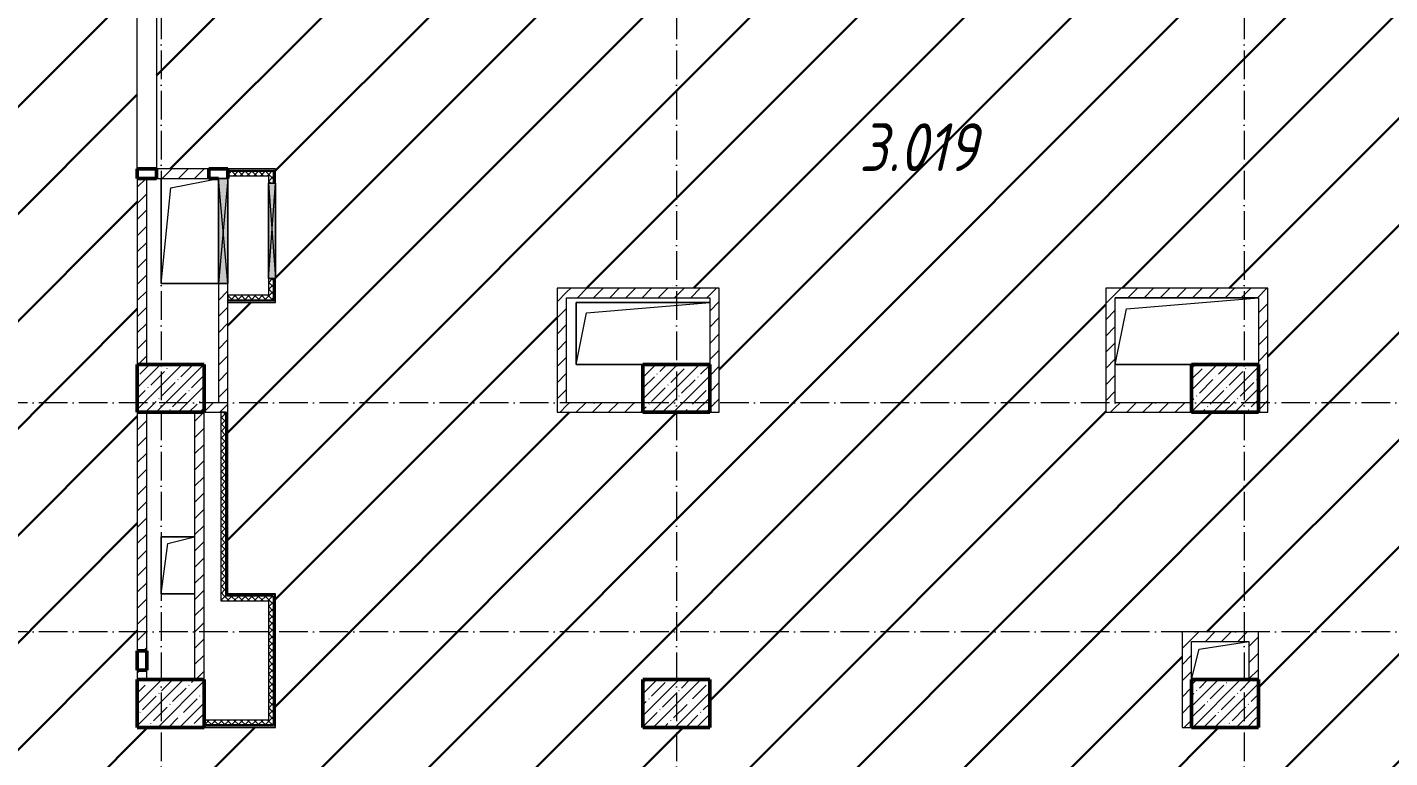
# Model space of a CAD drawing. Header units: millimetres. Extents: x -17017 to 628417, y -109036 to 199237.
# Drawn here: x 360118 to 374398, y -20600 to -12950 of the extents above; entities that cross this region are included whole.
import ezdxf

# ---------------------------------------------------------------- set-up
doc = ezdxf.new("R2010")
doc.units = ezdxf.units.MM
doc.linetypes.add('50_200_ШТРИХ_1Т_ш5_п1_п1_', pattern=[700, 500, -100, 0, -100])
for name, color, linetype, lineweight in [('A-DETL-GENF-OTLN', 7, 'Continuous', 9), ('A-FLOR-____-OTLN', 7, 'Continuous', 9), ('A-GENM-____-OTLN', 7, 'Continuous', 9), ('A-GLAZ-____-OTLN', 7, 'Continuous', 9), ('A-WALL-____-MCUT', 7, 'Continuous', 13), ('A-WALL-____-MCUT-1', 7, 'Continuous', 9), ('A-WALL-____-PATT-1', 7, 'Continuous', 9), ('A-WALL-FNSH-MCUT-1', 7, 'Continuous', 9), ('I-WALL-____-OTLN', 7, 'Continuous', 9), ('S-COLS-____-MCUT', 7, 'Continuous', 50), ('S-COLS-____-OTLN', 7, 'Continuous', 9), ('S-GRID-____-OTLN-1', 7, '50_200_ШТРИХ_1Т_ш5_п1_п1_', 9), ('Марки помещений', 7, 'Continuous', 9), ('стяжа', 7, 'Continuous', 30)]:
    doc.layers.add(name, color=color, linetype=linetype, lineweight=lineweight)
doc.layers.add('A-WALL-____-PATT-3', color=9, linetype='Continuous', lineweight=9, true_color=0x808080)
doc.styles.add('ISOCPEUR_I_2', font='isocpeui.ttf', dxfattribs={"width": 0.85, "height": 2.3})
pattern_1 = [(45, (283770.71, -86863.46), (-84.85281, 84.85281), [])]
pattern_2 = [(45, (283770.707, -86863.456), (-35.35534, 35.35534), []), (135, (283770.707, -86863.456), (-35.35534, -35.35534), [])]

# ---------------------------------------------------------------- blocks, each defined once
blk = doc.blocks.new('BSC_Колонна _Прямоугольная - 500х700-V128-АР1_План отверстий 3 этажа в осях 1-64_Ю-ЯЯ')
at = {"layer": 'S-COLS-____-OTLN'}
h = blk.add_hatch(dxfattribs=at)
h.set_pattern_fill('FP_133', color=256, style=0, pattern_type=2)
h.set_pattern_definition([(315, (-66831.04, 77850), (114.04925, 114.04925), []), (315, (-66831.04, 77735.95), (114.04925, 114.04925), [201.613, -40.323, 3.353, -36.97])])
h.paths.add_polyline_path([(-250, -350), (250, -350), (250, 350), (-250, 350), (-250, 96)], flags=0)
at = {"layer": 'S-COLS-____-MCUT'}
for p, q in [((250, 350), (-250, 350)), ((-250, 350), (-250, -350)), ((250, -350), (250, 350)), ((-250, -350), (250, -350))]:
    blk.add_line(p, q, dxfattribs=at)
blk = doc.blocks.new('BSC_Колонна _Прямоугольная - 500х700-V129-АР1_План отверстий 3 этажа в осях 1-64_Ю-ЯЯ')
at = {"layer": 'S-COLS-____-OTLN'}
h = blk.add_hatch(dxfattribs=at)
h.set_pattern_fill('FP_134', color=256, style=0, pattern_type=2)
h.set_pattern_definition([(315, (-66831.04, 83150), (114.04925, 114.04925), []), (315, (-66831.04, 83035.95), (114.04925, 114.04925), [201.613, -40.323, 3.353, -36.97])])
h.paths.add_polyline_path([(-250, -350), (250, -350), (250, 350), (-250, 350)], flags=0)
at = {"layer": 'S-COLS-____-MCUT'}
for p, q in [((250, 350), (-250, 350)), ((-250, 350), (-250, -350)), ((250, -350), (250, 350)), ((-250, -350), (250, -350))]:
    blk.add_line(p, q, dxfattribs=at)
blk = doc.blocks.new('BSC_Колонна _Прямоугольная - 500х700-V130-АР1_План отверстий 3 этажа в осях 1-64_Ю-ЯЯ')
at = {"layer": 'S-COLS-____-OTLN'}
h = blk.add_hatch(dxfattribs=at)
h.set_pattern_fill('FP_135', color=256, style=0, pattern_type=2)
h.set_pattern_definition([(315, (-66831.04, 88900), (114.04925, 114.04925), []), (315, (-66831.04, 88785.95), (114.04925, 114.04925), [201.613, -40.323, 3.353, -36.97])])
h.paths.add_polyline_path([(-250, -350), (250, -350), (250, 350), (-250, 350)], flags=0)
at = {"layer": 'S-COLS-____-MCUT'}
for p, q in [((250, 350), (-250, 350)), ((-250, 350), (-250, -350)), ((250, -350), (250, 350)), ((-250, -350), (250, -350))]:
    blk.add_line(p, q, dxfattribs=at)
blk = doc.blocks.new('BSC_Колонна _Прямоугольная - 500х700-V131-АР1_План отверстий 3 этажа в осях 1-64_Ю-ЯЯ')
at = {"layer": 'S-COLS-____-OTLN'}
h = blk.add_hatch(dxfattribs=at)
h.set_pattern_fill('FP_136', color=256, style=0, pattern_type=2)
h.set_pattern_definition([(315, (-70131.04, 77850), (114.04925, 114.04925), []), (315, (-70131.04, 77735.95), (114.04925, 114.04925), [201.613, -40.323, 3.353, -36.97])])
h.paths.add_polyline_path([(-250, -350), (250, -350), (250, 350), (-250, 350), (-250, 96)], flags=0)
at = {"layer": 'S-COLS-____-MCUT'}
for p, q in [((250, 350), (-250, 350)), ((-250, 350), (-250, -350)), ((250, -350), (250, 350)), ((-250, -350), (250, -350))]:
    blk.add_line(p, q, dxfattribs=at)
blk = doc.blocks.new('BSC_Колонна _Прямоугольная - 500х700-V132-АР1_План отверстий 3 этажа в осях 1-64_Ю-ЯЯ')
at = {"layer": 'S-COLS-____-OTLN'}
h = blk.add_hatch(dxfattribs=at)
h.set_pattern_fill('FP_137', color=256, style=0, pattern_type=2)
h.set_pattern_definition([(315, (-70131.04, 83150), (114.04925, 114.04925), []), (315, (-70131.04, 83035.95), (114.04925, 114.04925), [201.613, -40.323, 3.353, -36.97])])
h.paths.add_polyline_path([(-250, -350), (250, -350), (250, 350), (-250, 350)], flags=0)
at = {"layer": 'S-COLS-____-MCUT'}
for p, q in [((250, 350), (-250, 350)), ((-250, 350), (-250, -350)), ((250, -350), (250, 350)), ((-250, -350), (250, -350))]:
    blk.add_line(p, q, dxfattribs=at)
blk = doc.blocks.new('BSC_Колонна _Прямоугольная - 500х700-V133-АР1_План отверстий 3 этажа в осях 1-64_Ю-ЯЯ')
at = {"layer": 'S-COLS-____-OTLN'}
h = blk.add_hatch(dxfattribs=at)
h.set_pattern_fill('FP_138', color=256, style=0, pattern_type=2)
h.set_pattern_definition([(315, (-70131.04, 88900), (114.04925, 114.04925), []), (315, (-70131.04, 88785.95), (114.04925, 114.04925), [201.613, -40.323, 3.353, -36.97])])
h.paths.add_polyline_path([(-250, -350), (250, -350), (250, 350), (-250, 350)], flags=0)
at = {"layer": 'S-COLS-____-MCUT'}
for p, q in [((250, 350), (-250, 350)), ((-250, 350), (-250, -350)), ((250, -350), (250, 350)), ((-250, -350), (250, -350))]:
    blk.add_line(p, q, dxfattribs=at)
blk = doc.blocks.new('AR_Отверстие прямоугольное _в плите_ - AR_Отверстие прямоугольное _в плите_-30552531-АР1_План отверстий 3 этажа в осях 1-64_Ю-ЯЯ')
at = {"layer": 'A-GENM-____-OTLN'}
for p, q in [((-220, 120), (300, 200)), ((-300, -200), (-220, 120))]:
    blk.add_line(p, q, dxfattribs=at)
blk = doc.blocks.new('AR_Отверстие прямоугольное _в плите_ - AR_Отверстие прямоугольное _в плите_-30552533-АР1_План отверстий 3 этажа в осях 1-64_Ю-ЯЯ')
at = {"layer": 'A-GENM-____-OTLN'}
for p, q in [((175, 300), (-175, 300)), ((-175, 300), (-175, -300)), ((-105, 230), (175, 300)), ((-175, -300), (-105, 230)), ((-175, -300), (175, -300))]:
    blk.add_line(p, q, dxfattribs=at)
blk = doc.blocks.new('AR_Отверстие прямоугольное _в плите_ - AR_Отверстие прямоугольное _в плите_-30552713-АР1_План отверстий 3 этажа в осях 1-64_Ю-ЯЯ')
at = {"layer": 'A-GENM-____-OTLN'}
for p, q in [((-300, 550), (-300, -550)), ((-300, -550), (-200, 450)), ((-200, 450), (300, 550)), ((-300, -550), (300, -550))]:
    blk.add_line(p, q, dxfattribs=at)
blk = doc.blocks.new('AR_Отверстие прямоугольное _в плите_ - AR_Отверстие прямоугольное _в плите_-30552735-АР1_План отверстий 3 этажа в осях 1-64_Ю-ЯЯ')
at = {"layer": 'A-GENM-____-OTLN'}
for p, q in [((700, 325), (-700, 325)), ((-700, 325), (-700, -325)), ((-592, 217), (700, 325)), ((-700, -325), (-592, 217)), ((-700, -325), (0, -325))]:
    blk.add_line(p, q, dxfattribs=at)
blk = doc.blocks.new('AR_Отверстие прямоугольное _в плите_ - AR_Отверстие прямоугольное _в плите_-30552737-АР1_План отверстий 3 этажа в осях 1-64_Ю-ЯЯ')
at = {"layer": 'A-GENM-____-OTLN'}
for p, q in [((750, 350), (-750, 350)), ((-633, 233), (750, 350)), ((-750, -350), (-633, 233)), ((-750, -350), (50, -350))]:
    blk.add_line(p, q, dxfattribs=at)
blk = doc.blocks.new('BSC_Колонна _Прямоугольная1 - 200х100 _металл_-35191367-АР1_План отверстий 3 этажа в осях 1-64_Ю-ЯЯ')
at = {"layer": 'S-COLS-____-MCUT'}
for p, q in [((100, 50), (-100, 50)), ((-100, 50), (-100, -50)), ((100, -50), (100, 50)), ((-100, -50), (100, -50))]:
    blk.add_line(p, q, dxfattribs=at)
blk = doc.blocks.new('AR_Отверстие прямоугольное _в стене_ - AR_Отверстие прямоугольное _в стене__ОВ-36939483-АР1_План отверстий 3 этажа в осях 1-64_Ю-ЯЯ')
at = {"layer": 'A-GLAZ-____-OTLN'}
blk.add_hatch(color=256, dxfattribs=at).paths.add_polyline_path([(550, -50), (550, 50), (-550, 50), (-550, -50), (27, -50)], flags=0)
at = {"layer": 'A-DETL-GENF-OTLN'}
for p, q in [((-550, -50), (-550, 50)), ((-550, 50), (550, 50)), ((550, 50), (-550, -50)), ((-550, 50), (550, -50)), ((550, 50), (-550, 50)), ((-550, 50), (-550, -50)), ((550, 50), (550, -50)), ((550, -50), (550, 50)), ((550, -50), (-550, -50)), ((-550, -50), (550, -50))]:
    blk.add_line(p, q, dxfattribs=at)
blk = doc.blocks.new('AR_Отверстие прямоугольное _в стене__БезПР - AR_Отверстие прямоугольное _в стене__БезПР-36899796-АР1_План отверстий 3 этажа в осях 1-64_Ю-ЯЯ')
at = {"layer": 'A-GLAZ-____-OTLN'}
blk.add_hatch(color=256, dxfattribs=at).paths.add_polyline_path([(-500, -38), (500, -38), (500, 38), (-500, 38)], flags=0)
at = {"layer": 'A-DETL-GENF-OTLN'}
for p, q in [((-500, -38), (-500, 38)), ((-500, 38), (500, 38)), ((500, 38), (-500, -38)), ((-500, 38), (500, -38)), ((500, 38), (-500, 38)), ((-500, 38), (-500, -38)), ((500, 38), (500, -38)), ((500, -38), (500, 38)), ((500, -38), (-500, -38)), ((-500, -38), (500, -38))]:
    blk.add_line(p, q, dxfattribs=at)
at = {"layer": 'A-GLAZ-____-OTLN'}
blk.add_line((500, 38), (-500, 38), dxfattribs=at)
blk = doc.blocks.new('BSC_Колонна _Прямоугольная1 - 200х100 _металл_-V214-АР1_План отверстий 3 этажа в осях 1-64_Ю-ЯЯ')
at = {"layer": 'S-COLS-____-MCUT'}
for p, q in [((100, 50), (-100, 50)), ((-100, 50), (-100, -50)), ((100, -50), (100, 50)), ((-100, -50), (0, -50))]:
    blk.add_line(p, q, dxfattribs=at)
blk = doc.blocks.new('3эт')
at = {"layer": 'S-GRID-____-OTLN-1', "color": 251, "ltscale": 0.6, "true_color": 0x636466}
for p, q in [((361520.7, 4029.4), (361520.7, -46882.4)), ((366920.7, 4029.4), (366920.7, -46882.4)), ((372870.7, 4029.4), (372870.7, -46882.4)), ((387845.1, -16882.4), (333012.7, -16882.4)), ((387845.1, -19282.4), (279101.9, -19282.4))]:
    blk.add_line(p, q, dxfattribs=at)

msp = doc.modelspace()

# ---------------------------------------------------------------- hatches: boundary and pattern name
at = {"layer": 'A-WALL-____-PATT-1'}
h = msp.add_hatch(dxfattribs=at)
h.set_pattern_fill('FP_7', color=256, style=0, pattern_type=2)
h.set_pattern_definition(pattern_1)
h.paths.add_polyline_path([(361371, -16482), (361371, -14532), (361271, -14532), (361271, -16482)], flags=0)
h = msp.add_hatch(dxfattribs=at)
h.set_pattern_fill('FP_7', color=256, style=0, pattern_type=2)
h.set_pattern_definition(pattern_1)
h.paths.add_polyline_path([(361525, -14532), (362021, -14532), (362021, -14432), (361471, -14432), (361471, -14532)], flags=0)
h = msp.add_hatch(dxfattribs=at)
h.set_pattern_fill('FP_7', color=256, style=0, pattern_type=2)
h.set_pattern_definition(pattern_1)
h.paths.add_polyline_path([(362121, -16882), (362221, -16882), (362221, -15632), (362121, -15632), (362121, -16724)], flags=0)
h = msp.add_hatch(dxfattribs=at)
h.set_pattern_fill('FP_7', color=256, style=0, pattern_type=2)
h.set_pattern_definition(pattern_1)
h.paths.add_polyline_path([(365671, -16982), (365771, -16982), (365771, -15682), (365671, -15682)], flags=0)
h = msp.add_hatch(dxfattribs=at)
h.set_pattern_fill('FP_7', color=256, style=0, pattern_type=2)
h.set_pattern_definition(pattern_1)
h.paths.add_polyline_path([(367271, -15782), (367371, -15782), (367371, -15682), (365771, -15682), (365771, -15782)], flags=0)
h = msp.add_hatch(dxfattribs=at)
h.set_pattern_fill('FP_7', color=256, style=0, pattern_type=2)
h.set_pattern_definition(pattern_1)
h.paths.add_polyline_path([(371421, -16982), (371521, -16982), (371521, -15682), (371421, -15682)], flags=0)
h = msp.add_hatch(dxfattribs=at)
h.set_pattern_fill('FP_7', color=256, style=0, pattern_type=2)
h.set_pattern_definition(pattern_1)
h.paths.add_polyline_path([(373021, -15782), (373121, -15782), (373121, -15682), (371521, -15682), (371521, -15782), (372130, -15782)], flags=0)
h = msp.add_hatch(dxfattribs=at)
h.set_pattern_fill('FP_7', color=256, style=0, pattern_type=2)
h.set_pattern_definition(pattern_1)
h.paths.add_polyline_path([(367371, -16982), (367371, -15782), (367271, -15782), (367271, -16982)], flags=0)
h = msp.add_hatch(dxfattribs=at)
h.set_pattern_fill('FP_7', color=256, style=0, pattern_type=2)
h.set_pattern_definition(pattern_1)
h.paths.add_polyline_path([(373121, -16982), (373121, -15782), (373021, -15782), (373021, -16982)], flags=0)
h = msp.add_hatch(dxfattribs=at)
h.set_pattern_fill('FP_7', color=256, style=0, pattern_type=2)
h.set_pattern_definition(pattern_1)
h.paths.add_polyline_path([(361271, -19782), (361371, -19782), (361371, -19682), (361271, -19682)], flags=0)
h.paths.add_polyline_path([(361271, -19482), (361371, -19482), (361371, -16982), (361271, -16982)], flags=0)
h = msp.add_hatch(dxfattribs=at)
h.set_pattern_fill('FP_7', color=256, style=0, pattern_type=2)
h.set_pattern_definition(pattern_1)
h.paths.add_polyline_path([(361971, -19782), (361971, -16982), (361871, -16982), (361871, -19782)], flags=0)
h = msp.add_hatch(dxfattribs=at)
h.set_pattern_fill('FP_7', color=256, style=0, pattern_type=2)
h.set_pattern_definition(pattern_1)
h.paths.add_polyline_path([(361971, -16982), (362221, -16982), (362221, -16882), (361971, -16882)], flags=0)
h = msp.add_hatch(dxfattribs=at)
h.set_pattern_fill('FP_7', color=256, style=0, pattern_type=2)
h.set_pattern_definition(pattern_1)
h.paths.add_polyline_path([(366571, -16982), (366571, -16882), (365771, -16882), (365771, -16982)], flags=0)
h = msp.add_hatch(dxfattribs=at)
h.set_pattern_fill('FP_7', color=256, style=0, pattern_type=2)
h.set_pattern_definition(pattern_1)
h.paths.add_polyline_path([(372321, -16982), (372321, -16882), (371521, -16882), (371521, -16982), (372130, -16982)], flags=0)
h = msp.add_hatch(dxfattribs=at)
h.set_pattern_fill('FP_7', color=256, style=0, pattern_type=2)
h.set_pattern_definition(pattern_1)
h.paths.add_polyline_path([(372921, -19382), (373021, -19382), (373021, -19282), (372221, -19282), (372221, -19382), (372321, -19382)], flags=0)
h = msp.add_hatch(dxfattribs=at)
h.set_pattern_fill('FP_7', color=256, style=0, pattern_type=2)
h.set_pattern_definition(pattern_1)
h.paths.add_polyline_path([(372321, -20282), (372321, -19382), (372221, -19382), (372221, -20282)], flags=0)
h = msp.add_hatch(dxfattribs=at)
h.set_pattern_fill('FP_7', color=256, style=0, pattern_type=2)
h.set_pattern_definition(pattern_1)
h.paths.add_polyline_path([(373021, -19782), (373021, -19382), (372921, -19382), (372921, -19782)], flags=0)
at = {"layer": 'A-WALL-____-PATT-3'}
h = msp.add_hatch(dxfattribs=at)
h.set_pattern_fill('FP_10', color=256, style=0, pattern_type=2)
h.set_pattern_definition(pattern_2)
h.paths.add_polyline_path([(362221, -14507), (362646, -14507), (362646, -14457), (362221, -14457)], flags=0)
h = msp.add_hatch(dxfattribs=at)
h.set_pattern_fill('FP_10', color=256, style=0, pattern_type=2)
h.set_pattern_definition(pattern_2)
h.paths.add_polyline_path([(362696, -20207), (362696, -18907), (362646, -18907), (362646, -20207)], flags=0)
h.paths.add_polyline_path([(362646, -15807), (362696, -15807), (362696, -15582), (362646, -15582), (362646, -15757)], flags=0)
h.paths.add_polyline_path([(362691, -14582), (362696, -14582), (362696, -14457), (362646, -14457), (362646, -14582)], flags=0)
h = msp.add_hatch(dxfattribs=at)
h.set_pattern_fill('FP_10', color=256, style=0, pattern_type=2)
h.set_pattern_definition(pattern_2)
h.paths.add_polyline_path([(362646, -15807), (362646, -15757), (362221, -15757), (362221, -15807)], flags=0)
h = msp.add_hatch(dxfattribs=at)
h.set_pattern_fill('FP_10', color=256, style=0, pattern_type=2)
h.set_pattern_definition(pattern_2)
h.paths.add_polyline_path([(362146, -18907), (362196, -18907), (362196, -16982), (362146, -16982), (362146, -18895)], flags=0)
h = msp.add_hatch(dxfattribs=at)
h.set_pattern_fill('FP_10', color=256, style=0, pattern_type=2)
h.set_pattern_definition(pattern_2)
h.paths.add_polyline_path([(362646, -18957), (362646, -18907), (362146, -18907), (362146, -18957)], flags=0)
h = msp.add_hatch(dxfattribs=at)
h.set_pattern_fill('FP_10', color=256, style=0, pattern_type=2)
h.set_pattern_definition(pattern_2)
h.paths.add_polyline_path([(362696, -20257), (362696, -20207), (361971, -20207), (361971, -20257)], flags=0)
at = {"layer": 'стяжа'}
h = msp.add_hatch(dxfattribs=at)
h.set_pattern_fill('ANSI31', color=5, scale=250)
h.paths.add_polyline_path([(375221, -13632), (377021, -13632), (377021, -13132), (377721, -13132), (377721, -7782), (377021, -7782), (377021, -7282), (377721, -7282), (377721, -6032), (376221, -6032), (376021, -6032), (376021, -5932), (376021, -4632), (376021, -4432), (376021, -3707), (376015, -3707), (376015, -3632), (376015, -3626), (376015, -3557), (376021, -2032), (376015, -2032), (376015, -1957), (376021, -1432), (375596, -1432), (375596, -1438), (375521, -1438), (375521, -1432), (373021, -1432), (373021, -1682), (372521, -1682), (372521, -1432), (370721, -1432), (370721, -1438), (370646, -1438), (370271, -1436), (370271, -1533), (370071, -1533), (370071, -1432), (369671, -1432), (369671, -1438), (369596, -1438), (367796, -1432), (367796, -1438), (367721, -1438), (367371, -1435), (367371, -1532), (367171, -1532), (367171, -1682), (367171, -2007), (367177, -2007), (367177, -2082), (367171, -3707), (367177, -3707), (367177, -3776), (367177, -3782), (367177, -3857), (367173, -4432), (367771, -4432), (367771, -5132), (367771, -7782), (367771, -8482), (367271, -8482), (367271, -8682), (367271, -9182), (367271, -11032), (367271, -11182), (367771, -11182), (367771, -11882), (366571, -11882), (366571, -11532), (361971, -11532), (361471, -11532), (361471, -12062), (361471, -12312), (361471, -14432), (362021, -14432), (362221, -14432), (362721, -14432), (362721, -14582), (362721, -15582), (362721, -15832), (362221, -15832), (362221, -16982), (362221, -18882), (362721, -18882), (362721, -20282), (361971, -20282), (361271, -20282), (361271, -19782), (361271, -19682), (361271, -19482), (361271, -16982), (361271, -16482), (361271, -14532), (361271, -14432), (361271, -12312), (361271, -12062), (361271, -11532), (361271, -11032), (361271, -10232), (361971, -10232), (361971, -10332), (361971, -10832), (361971, -11032), (361971, -11332), (366571, -11332), (366571, -11032), (366571, -9182), (366571, -8682), (366571, -6982), (367071, -6982), (367071, -5182), (366571, -5182), (366571, -4682), (366971, -4682), (366971, -3857), (366965, -3857), (366965, -3782), (366965, -3776), (366965, -3707), (366971, -2082), (366965, -2082), (366965, -2007), (366971, -1682), (366671, -1682), (366671, -1432), (364871, -1432), (364871, -1438), (364796, -1438), (363896, -1432), (363896, -1438), (363821, -1438), (363821, -1432), (362021, -1432), (362021, -1438), (361971, -1438), (361971, -1532), (361771, -1532), (361771, -1682), (361271, -1682), (361271, -1532), (361071, -1532), (361071, -1432), (360896, -1432), (360896, -1438), (360821, -1438), (360821, -1432), (359021, -1432), (359021, -1682), (358721, -1682), (358721, -3032), (359521, -3032), (359521, -4582), (359221, -4582), (359221, -6052), (359221, -6252), (359221, -6482), (359221, -7082), (359221, -7282), (359221, -7882), (359221, -7932), (359221, -8032), (358721, -8032), (358721, -11032), (359021, -11032), (359471, -11032), (359471, -12932), (358721, -12932), (358721, -16482), (359021, -16482), (359021, -16982), (358721, -16982), (358721, -19182), (359021, -19182), (359021, -19682), (358781, -19682), (358781, -20222), (358781, -20282), (358476, -20282), (358471, -22442), (358521, -22442), (358521, -22382), (358781, -22382), (358781, -23482), (360021, -23482), (360021, -22682), (362121, -22682), (362171, -22682), (364221, -22682), (364271, -22682), (365996, -22682), (367246, -22682), (367296, -22682), (369541, -22682), (369541, -23482), (369541, -23682), (369541, -26232), (369541, -26282), (369541, -28882), (369541, -28932), (369541, -31482), (369621, -31482), (369621, -31482), (371919, -31482), (372519, -31482), (372519, -31682), (372521, -31682), (373021, -31682), (373021, -31482), (377021, -31482), (377021, -31182), (377721, -31182), (377721, -25732), (377021, -25732), (377021, -25232), (377721, -25232), (377721, -22732), (377021, -22732), (377021, -22232), (375221, -22232)])
h.paths.add_polyline_path([(367271, -19782), (367271, -20282), (366571, -20282), (366571, -19782)], flags=16)
h.paths.add_polyline_path([(367371, -16982), (367271, -16982), (366571, -16982), (365671, -16982), (365671, -15682), (367371, -15682)], flags=16)
h.paths.add_polyline_path([(367271, -16482), (366571, -16482), (366571, -16882), (365771, -16882), (365771, -15782), (367271, -15782)], flags=0)
h.paths.add_polyline_path([(365871, -16482), (365871, -15832), (367271, -15832), (365979, -15941)], flags=0)
h.paths.add_polyline_path([(371421, -16982), (371421, -15682), (373121, -15682), (373121, -16982), (373021, -16982), (372321, -16982)], flags=16)
h.paths.add_polyline_path([(372221, -19282), (373021, -19282), (373021, -19782), (373021, -20282), (372321, -20282), (372221, -20282)], flags=16)
h.paths.add_polyline_path([(371521, -16882), (372321, -16882), (372321, -16483), (371521, -16483)], flags=0)
h.paths.add_polyline_path([(372321, -19382), (372921, -19382), (372921, -19782), (372321, -19782)], flags=0)
h.paths.add_polyline_path([(373021, -15783), (373021, -15782), (371521, -15782), (371521, -15783)], flags=0)
h.paths.add_polyline_path([(372321, -23482), (373021, -23482), (373021, -23982), (372321, -23982)], flags=16)
h.paths.add_polyline_path([(372321, -12782), (372321, -12597), (372321, -12447), (372321, -11532), (372321, -11032), (373021, -11032), (373021, -11532), (373021, -12447), (373021, -12597), (373021, -12782)], flags=16)
h.paths.add_polyline_path([(372421, -12682), (372421, -12597), (372321, -12597), (372321, -12447), (372421, -12447), (372421, -12382), (372921, -12382), (372921, -12447), (373021, -12447), (373021, -12597), (372921, -12597), (372921, -12682)], flags=0)
h.paths.add_polyline_path([(372921, -12482), (372421, -12482), (372421, -12597), (372321, -12597), (372371, -12522), (372321, -12447), (372421, -12447), (372421, -12482), (372921, -12482), (372921, -12447), (373021, -12447), (372971, -12522), (373021, -12597), (372921, -12597)], flags=0)
h.paths.add_polyline_path([(372521, -11632), (372421, -12282), (372421, -12282), (372921, -12282), (372921, -11532)], flags=0)
h.paths.add_polyline_path([(372321, -26982), (373021, -26982), (373021, -27482), (372321, -27482)], flags=16)
h.paths.add_polyline_path([(372321, -9182), (372321, -8682), (372321, -8332), (373021, -8332), (373021, -8432), (373021, -8682), (373021, -9182)], flags=16)
h.paths.add_polyline_path([(372421, -8682), (372421, -8432), (372921, -8432), (373021, -8432), (373021, -8682), (372921, -8682)], flags=0)
h.paths.add_polyline_path([(372921, -8432), (373021, -8432), (372971, -8557), (373021, -8682), (372921, -8682)], flags=0)
h.paths.add_polyline_path([(361971, -9182), (361271, -9182), (361271, -8682), (361271, -8282), (361971, -8282), (361971, -8682)], flags=16)
h.paths.add_polyline_path([(361371, -8682), (361371, -8382), (361873, -8382), (361871, -8383), (361871, -8682)], flags=0)
h.paths.add_polyline_path([(372321, -5182), (372321, -4682), (372321, -4232), (373021, -4232), (373021, -4682), (373021, -5182)], flags=16)
h.paths.add_polyline_path([(372421, -4682), (372421, -4332), (372921, -4332), (372921, -4682)], flags=0)
h.paths.add_polyline_path([(361971, -5182), (361271, -5182), (361271, -4682), (361971, -4682)], flags=16)

# ---------------------------------------------------------------- linework, layer by layer
at = {"layer": 'A-FLOR-____-OTLN'}
for p, q in [((361521, -15632), (361521, -14532)), ((362121, -15632), (361521, -15632)), ((365871, -15832), (367271, -15832)), ((365871, -16482), (365871, -15832)), ((371521, -15783), (373021, -15783)), ((366571, -16482), (365871, -16482)), ((372321, -16483), (371521, -16483)), ((361521, -18285), (361871, -18285)), ((361521, -18885), (361521, -18285)), ((361871, -18885), (361521, -18885))]:
    msp.add_line(p, q, dxfattribs=at)
at = {"layer": 'A-WALL-____-MCUT'}
for p, q in [((362221, -14457), (362696, -14457)), ((362221, -14507), (362646, -14507)), ((362646, -14507), (362646, -14582)), ((362696, -14457), (362696, -14582)), ((362646, -15582), (362646, -15757)), ((362696, -15582), (362696, -15807)), ((362646, -15757), (362221, -15757)), ((362221, -15757), (362221, -15807)), ((362696, -15807), (362221, -15807)), ((362196, -16982), (362146, -16982)), ((362146, -16982), (362146, -18957)), ((362196, -16982), (362196, -18907)), ((362146, -18957), (362646, -18957)), ((362696, -18907), (362196, -18907)), ((362646, -18957), (362646, -20207)), ((362696, -18907), (362696, -20257)), ((362646, -20207), (361971, -20207)), ((362696, -20257), (361971, -20257))]:
    msp.add_line(p, q, dxfattribs=at)
at = {"layer": 'A-WALL-____-MCUT-1'}
for p, q in [((362221, -14445), (362708, -14445)), ((362708, -14445), (362708, -14582)), ((362708, -15582), (362708, -15820)), ((362708, -15820), (362221, -15820)), ((362208, -16982), (362208, -18895)), ((362708, -18895), (362208, -18895)), ((362708, -18895), (362708, -20270)), ((362708, -20270), (361971, -20270))]:
    msp.add_line(p, q, dxfattribs=at)
at = {"layer": 'A-WALL-FNSH-MCUT-1'}
for p, q in [((361271, -14532), (361271, -16482)), ((361371, -16482), (361371, -14532)), ((362021, -14432), (361471, -14432)), ((361471, -14532), (362021, -14532)), ((362721, -14432), (362221, -14432)), ((362721, -14582), (362721, -14432)), ((362121, -15632), (362121, -16882)), ((362221, -16982), (362221, -15632)), ((362721, -15832), (362721, -15582)), ((365671, -15682), (365671, -16982)), ((367371, -15682), (365671, -15682)), ((367371, -16982), (367371, -15682)), ((371421, -15682), (371421, -16982)), ((373121, -15682), (371421, -15682)), ((373121, -16982), (373121, -15682)), ((362221, -15832), (362721, -15832)), ((365771, -16882), (365771, -15782)), ((365771, -15782), (367271, -15782)), ((367271, -15782), (367271, -16482)), ((371521, -16882), (371521, -15782)), ((371521, -15782), (373021, -15782)), ((373021, -15782), (373021, -16482)), ((361271, -16982), (361271, -19482)), ((361371, -19482), (361371, -16982)), ((361871, -16982), (361871, -19782)), ((362121, -16882), (361971, -16882)), ((361971, -16982), (362221, -16982)), ((361971, -19782), (361971, -16982)), ((362221, -18882), (362221, -16982)), ((365671, -16982), (366571, -16982)), ((366571, -16882), (365771, -16882)), ((367271, -16982), (367371, -16982)), ((371421, -16982), (372321, -16982)), ((372321, -16882), (371521, -16882)), ((373021, -16982), (373121, -16982)), ((362721, -18882), (362221, -18882)), ((362721, -20282), (362721, -18882)), ((373021, -19282), (372221, -19282)), ((372221, -19282), (372221, -20282)), ((372321, -19382), (372921, -19382)), ((372321, -19782), (372321, -19382)), ((372921, -19382), (372921, -19782)), ((373021, -19782), (373021, -19282)), ((361271, -19682), (361271, -19782)), ((361371, -19782), (361371, -19682)), ((361971, -20282), (362721, -20282)), ((372221, -20282), (372321, -20282))]:
    msp.add_line(p, q, dxfattribs=at)
at = {"layer": 'I-WALL-____-OTLN'}
for p, q in [((361271, -14432), (361271, -12312)), ((361471, -12312), (361471, -14432))]:
    msp.add_line(p, q, dxfattribs=at)

# ---------------------------------------------------------------- block references
at = {"layer": 'A-GENM-____-OTLN'}
for name, p in [('AR_Отверстие прямоугольное _в плите_ - AR_Отверстие прямоугольное _в плите_-30552713-АР1_План отверстий 3 этажа в осях 1-64_Ю-ЯЯ', (361821, -15082)), ('AR_Отверстие прямоугольное _в плите_ - AR_Отверстие прямоугольное _в плите_-30552735-АР1_План отверстий 3 этажа в осях 1-64_Ю-ЯЯ', (366571, -16157)), ('AR_Отверстие прямоугольное _в плите_ - AR_Отверстие прямоугольное _в плите_-30552737-АР1_План отверстий 3 этажа в осях 1-64_Ю-ЯЯ', (372271, -16133)), ('AR_Отверстие прямоугольное _в плите_ - AR_Отверстие прямоугольное _в плите_-30552533-АР1_План отверстий 3 этажа в осях 1-64_Ю-ЯЯ', (361696, -18585)), ('AR_Отверстие прямоугольное _в плите_ - AR_Отверстие прямоугольное _в плите_-30552531-АР1_План отверстий 3 этажа в осях 1-64_Ю-ЯЯ', (372621, -19582))]:
    msp.add_blockref(name, p, dxfattribs=at)
at = {"layer": 'A-GLAZ-____-OTLN'}
for name, p, rotation in [('AR_Отверстие прямоугольное _в стене_ - AR_Отверстие прямоугольное _в стене__ОВ-36939483-АР1_План отверстий 3 этажа в осях 1-64_Ю-ЯЯ', (362171, -15082), 270), ('AR_Отверстие прямоугольное _в стене__БезПР - AR_Отверстие прямоугольное _в стене__БезПР-36899796-АР1_План отверстий 3 этажа в осях 1-64_Ю-ЯЯ', (362683, -15082), 89.99999999999984)]:
    msp.add_blockref(name, p, dxfattribs=dict(at, rotation=rotation))
at = {"layer": 'S-COLS-____-OTLN'}
for name, p, rotation in [('BSC_Колонна _Прямоугольная1 - 200х100 _металл_-35191367-АР1_План отверстий 3 этажа в осях 1-64_Ю-ЯЯ', (361371, -14482), 180), ('BSC_Колонна _Прямоугольная - 500х700-V131-АР1_План отверстий 3 этажа в осях 1-64_Ю-ЯЯ', (361621, -16732), 89.9999999999999), ('BSC_Колонна _Прямоугольная - 500х700-V132-АР1_План отверстий 3 этажа в осях 1-64_Ю-ЯЯ', (366921, -16732), 89.9999999999999), ('BSC_Колонна _Прямоугольная - 500х700-V133-АР1_План отверстий 3 этажа в осях 1-64_Ю-ЯЯ', (372671, -16732), 89.9999999999999), ('BSC_Колонна _Прямоугольная1 - 200х100 _металл_-35191367-АР1_План отверстий 3 этажа в осях 1-64_Ю-ЯЯ', (361321, -19582), 270.0000000000001), ('BSC_Колонна _Прямоугольная - 500х700-V128-АР1_План отверстий 3 этажа в осях 1-64_Ю-ЯЯ', (361621, -20032), 89.9999999999999), ('BSC_Колонна _Прямоугольная - 500х700-V129-АР1_План отверстий 3 этажа в осях 1-64_Ю-ЯЯ', (366921, -20032), 89.9999999999999), ('BSC_Колонна _Прямоугольная - 500х700-V130-АР1_План отверстий 3 этажа в осях 1-64_Ю-ЯЯ', (372671, -20032), 89.9999999999999)]:
    msp.add_blockref(name, p, dxfattribs=dict(at, rotation=rotation))
msp.add_blockref('BSC_Колонна _Прямоугольная1 - 200х100 _металл_-V214-АР1_План отверстий 3 этажа в осях 1-64_Ю-ЯЯ', (362121, -14482), dxfattribs=at)
at = {"layer": 'стяжа'}
msp.add_blockref('3эт', (0, 0), dxfattribs=at)

# ---------------------------------------------------------------- texts
at = {"layer": 'Марки помещений', "insert": (368836, -13956), "char_height": 500, "width": 737.55, "attachment_point": 1, "style": 'ISOCPEUR_I_2'}
msp.add_mtext('3.019', dxfattribs=at)

doc.saveas('drawing.dxf')
